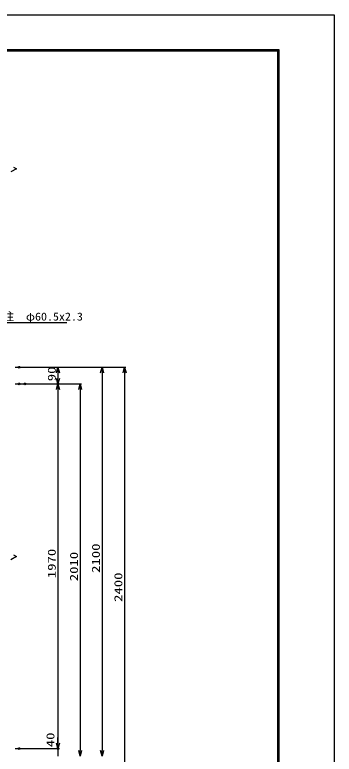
# Model space of a CAD drawing. Units: millimetres, scale not verified. Extents: x -4455 to 4455, y -3150 to 3150.
# Drawn here: x 2727 to 4455, y -845 to 3150 of the extents above; entities that cross this region are included whole.
import ezdxf
from ezdxf.enums import TextEntityAlignment as Align

# ---------------------------------------------------------------- set-up
doc = ezdxf.new("R2010")
doc.units = ezdxf.units.MM
doc.header["$LTSCALE"] = 20
doc.header["$PDMODE"] = 32
doc.header["$PDSIZE"] = 10
doc.layers.add('0-1_EXTCNT-LMEC0', color=1, linetype='Continuous', lineweight=25)
doc.layers.add('0-2_0', color=7, linetype='Continuous', lineweight=25)
doc.layers.add('0-3_DEFPOINTS', color=7, linetype='Continuous')
doc.styles.add('ＭＳ ゴシック', font='')
doc.styles.get('ＭＳ ゴシック').set_extended_font_data('MS Gothic')

# ---------------------------------------------------------------- blocks, each defined once
blk = doc.blocks.new('_Open30')
at = {"layer": '0-2_0', "color": 1}
blk.add_line((0, 0), (-20, 0), dxfattribs=at)
blk.add_lwpolyline([(-20, 5.36), (0, 0), (-20, -5.36)], dxfattribs=at)

msp = doc.modelspace()

# ---------------------------------------------------------------- linework, layer by layer
at = {"layer": '0-1_EXTCNT-LMEC0'}
for p, q in [((2728.5, 1245.52), (3207.15, 1245.52)), ((2728.5, 1245.52), (2968.5, 1245.52)), ((2758.5, 1245.52), (3328.5, 1245.52)), ((2961, 1215.52), (2961, 1185.52)), ((3199.65, 1215.52), (3199.65, -824.48)), ((3321, 1215.52), (3321, -1124.48)), ((2728.5, 1155.52), (2968.5, 1155.52)), ((2758.5, 1155.52), (2968.5, 1155.52)), ((2788.5, 1155.52), (3088.5, 1155.52)), ((2961, 1125.52), (2961, -784.48)), ((3081, 1125.52), (3081, -824.48)), ((2961, -784.48), (2961, -754.48)), ((2728.5, -814.48), (2968.5, -814.48)), ((2758.5, -814.48), (2968.5, -814.48)), ((2961, -814.48), (2961, -854.48))]:
    msp.add_line(p, q, dxfattribs=at)
at = {"layer": '0-1_EXTCNT-LMEC0', "color": 4}
for p, q in [((2736, 223.05), (2706, 205.73)), ((2721, 231.71), (2736, 223.05))]:
    msp.add_line(p, q, dxfattribs=at)
msp.add_lwpolyline([(2721, 2326.82), (2736, 2318.16), (2706, 2300.84)], dxfattribs=at)
at = {"layer": '0-2_0', "color": 3}
msp.add_lwpolyline([(-4455, 3150), (4455, 3150), (4455, -3150), (-4455, -3150)], close=True, dxfattribs=at)
at = {"layer": '0-2_0'}
for points in [[(-4155, 2962.5), (4155, 2962.5), (4155, -2962.5), (-4155, -2962.5)], [(-4153.13, 2960.62), (4153.12, 2960.62), (4153.12, -2960.63), (-4153.13, -2960.63)], [(-4151.25, 2958.75), (4151.25, 2958.75), (4151.25, -2958.75), (-4151.25, -2958.75)], [(-4149.38, 2956.87), (4149.37, 2956.87), (4149.37, -2956.88), (-4149.38, -2956.88)], [(-4147.5, 2955), (4147.5, 2955), (4147.5, -2955), (-4147.5, -2955)]]:
    msp.add_lwpolyline(points, close=True, dxfattribs=at)
msp.add_lwpolyline([(3008.94, 1485.8), (2586.02, 1485.8), (2403.01, 1167.17)], dxfattribs=at)
at = {"layer": '0-3_DEFPOINTS'}
for p in [(2751, 1245.52), (2751, 1155.52), (2781, 1155.52), (2961, 1155.52), (2751, -814.48), (2961, -814.48)]:
    msp.add_point(p, dxfattribs=at)

# ---------------------------------------------------------------- block references
at = {"layer": '0-1_EXTCNT-LMEC0', "xscale": 1.5, "yscale": 1.5}
for p, rotation in [((2961, 1245.52), 90), ((3199.65, 1245.52), 90), ((3321, 1245.52), 90), ((2961, 1155.52), 270), ((2961, 1155.52), 90), ((3081, 1155.52), 90), ((2961, -814.48), 270), ((2961, -814.48), 270), ((3081, -854.48), 270), ((3199.65, -854.48), 270)]:
    msp.add_blockref('_Open30', p, dxfattribs=dict(at, rotation=rotation))

# ---------------------------------------------------------------- texts
at = {"layer": '0-1_EXTCNT-LMEC0', "color": 3, "style": 'ＭＳ ゴシック', "width": 1.35}
for s, p in [('90', (2961.83, 1170.14)), ('2100', (3200.48, 134.77)), ('1970', (2961.83, 106.39)), ('2010', (3081.83, 89.77)), ('2400', (3321.83, -21.98)), ('40', (2954.48, -807.14))]:
    msp.add_text(s, height=43.26, rotation=90, dxfattribs=at).set_placement(p, align=Align.BOTTOM_LEFT)
at = {"layer": '0-2_0', "color": 3, "style": 'ＭＳ ゴシック', "width": 1.1}
msp.add_text('門柱\u3000φ60.5x2.3', height=43.26, dxfattribs=at).set_placement((2592.82, 1484.98), align=Align.BOTTOM_LEFT)

doc.saveas('drawing.dxf')
